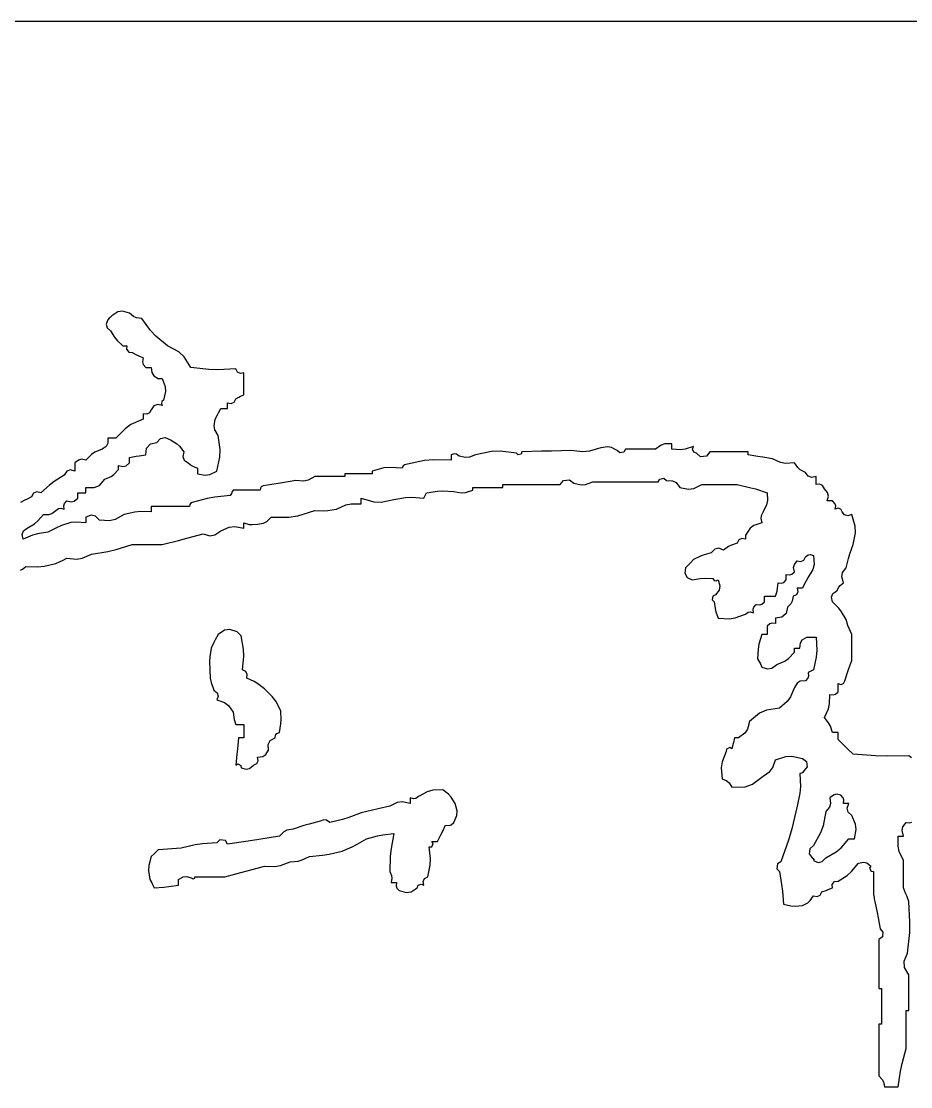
# Model space of a CAD drawing. Extents: x -737978 to 768813, y -372247 to 1140308.
# Drawn here: x -224307 to -223071, y -238915 to -237435 of the extents above; entities that cross this region are included whole.
import ezdxf

# ---------------------------------------------------------------- set-up
doc = ezdxf.new("R2010")
doc.units = 0
doc.header["$LTSCALE"] = 1000
doc.header["$MEASUREMENT"] = 0
doc.layers.get('0').update_dxf_attribs({"linetype": 'CONTINUOUS'})
doc.layers.add('PUB_TITLE', color=4, linetype='CONTINUOUS')

# ---------------------------------------------------------------- blocks, each defined once
blk = doc.blocks.new('黄履优')
for p, q in [((0.421258, 0.549186), (0.417589, 0.546783)), ((0.424204, 0.549639), (0.421258, 0.549186)), ((0.428425, 0.548451), (0.424204, 0.549639)), ((0.430845, 0.546232), (0.428425, 0.548451)), ((0.415089, 0.544283), (0.414139, 0.541703)), ((0.414139, 0.541703), (0.414704, 0.539445)), ((0.416089, 0.545283), (0.415089, 0.544283)), ((0.416589, 0.545783), (0.416089, 0.545283)), ((0.417589, 0.546783), (0.416589, 0.545783)), ((0.432657, 0.545426), (0.430845, 0.546232)), ((0.435926, 0.545116), (0.432657, 0.545426)), ((0.441301, 0.537653), (0.435926, 0.545116)), ((0.414704, 0.539445), (0.416756, 0.537615)), ((0.416756, 0.537615), (0.419296, 0.533615)), ((0.444585, 0.534196), (0.441301, 0.537653)), ((0.419296, 0.533615), (0.420839, 0.531728)), ((0.420839, 0.531728), (0.424257, 0.528446)), ((0.424257, 0.528446), (0.425258, 0.528446)), ((0.425258, 0.528446), (0.425758, 0.528446)), ((0.425758, 0.528446), (0.426758, 0.528446)), ((0.426758, 0.528446), (0.426507, 0.526326)), ((0.451763, 0.528446), (0.444585, 0.534196)), ((0.458597, 0.524721), (0.451763, 0.528446)), ((0.426507, 0.526326), (0.427968, 0.524499)), ((0.427968, 0.524499), (0.430092, 0.524279)), ((0.430092, 0.524279), (0.432759, 0.522945)), ((0.432759, 0.522945), (0.434093, 0.522278)), ((0.434093, 0.522278), (0.43676, 0.520945)), ((0.461801, 0.521706), (0.458597, 0.524721)), ((0.465933, 0.51511), (0.461801, 0.521706)), ((0.43676, 0.520945), (0.436369, 0.518549)), ((0.436369, 0.518549), (0.43683, 0.516938)), ((0.43683, 0.516938), (0.438427, 0.51511)), ((0.438427, 0.51511), (0.439761, 0.51511)), ((0.439761, 0.51511), (0.440427, 0.51511)), ((0.440427, 0.51511), (0.441761, 0.51511)), ((0.441761, 0.51511), (0.442044, 0.511977)), ((0.476864, 0.513816), (0.465933, 0.51511)), ((0.442044, 0.511977), (0.443237, 0.510069)), ((0.443237, 0.510069), (0.445929, 0.508442)), ((0.482449, 0.513646), (0.476864, 0.513816)), ((0.493439, 0.514277), (0.482449, 0.513646)), ((0.494455, 0.512284), (0.493439, 0.514277)), ((0.496236, 0.511393), (0.494455, 0.512284)), ((0.49844, 0.511776), (0.496236, 0.511393)), ((0.49844, 0.506442), (0.49844, 0.511776)), ((0.445929, 0.508442), (0.446929, 0.508442)), ((0.446929, 0.508442), (0.447429, 0.508442)), ((0.447429, 0.508442), (0.448429, 0.508442)), ((0.448429, 0.508442), (0.450174, 0.50339)), ((0.450174, 0.50339), (0.450365, 0.500336)), ((0.49844, 0.503774), (0.49844, 0.506442)), ((0.49844, 0.49844), (0.49844, 0.503774)), ((0.450365, 0.500336), (0.449263, 0.495106)), ((0.492423, 0.493947), (0.493439, 0.495939)), ((0.493439, 0.495939), (0.495377, 0.497056)), ((0.495377, 0.497056), (0.496384, 0.49756)), ((0.496384, 0.49756), (0.49844, 0.49844)), ((0.441761, 0.489271), (0.440675, 0.487316)), ((0.443385, 0.491612), (0.441761, 0.489271)), ((0.445667, 0.492467), (0.443385, 0.491612)), ((0.448429, 0.491772), (0.445667, 0.492467)), ((0.448203, 0.49423), (0.447906, 0.493043)), ((0.447906, 0.493043), (0.448429, 0.491772)), ((0.449263, 0.495106), (0.448203, 0.49423)), ((0.482937, 0.487437), (0.48427, 0.490105)), ((0.48427, 0.490105), (0.485937, 0.490105)), ((0.485937, 0.490105), (0.486771, 0.490105)), ((0.486771, 0.490105), (0.488438, 0.490105)), ((0.488438, 0.492105), (0.488438, 0.493439)), ((0.488438, 0.493439), (0.490641, 0.493056)), ((0.488438, 0.491438), (0.488438, 0.492105)), ((0.488438, 0.490105), (0.488438, 0.491438)), ((0.490641, 0.493056), (0.492423, 0.493947)), ((0.43676, 0.483437), (0.429314, 0.48015)), ((0.438976, 0.486467), (0.43676, 0.486771)), ((0.43676, 0.486771), (0.43676, 0.485437)), ((0.43676, 0.485437), (0.43676, 0.48477)), ((0.43676, 0.48477), (0.43676, 0.483437)), ((0.440675, 0.487316), (0.438976, 0.486467)), ((0.480304, 0.47943), (0.480936, 0.483437)), ((0.480936, 0.483437), (0.48227, 0.486104)), ((0.48227, 0.486104), (0.482937, 0.487437)), ((0.425727, 0.477639), (0.42009, 0.471767)), ((0.429314, 0.48015), (0.425727, 0.477639)), ((0.480706, 0.477019), (0.480304, 0.47943)), ((0.482603, 0.473434), (0.480706, 0.477019)), ((0.417089, 0.471767), (0.415089, 0.471767)), ((0.415089, 0.471767), (0.415128, 0.468786)), ((0.418089, 0.471767), (0.417089, 0.471767)), ((0.42009, 0.471767), (0.418089, 0.471767)), ((0.445095, 0.469267), (0.447472, 0.471698)), ((0.447472, 0.471698), (0.450301, 0.472264)), ((0.450301, 0.472264), (0.45343, 0.470934)), ((0.45343, 0.470934), (0.457214, 0.468524)), ((0.48385, 0.46485), (0.482603, 0.473434)), ((0.407289, 0.463316), (0.405116, 0.461867)), ((0.411755, 0.465099), (0.407289, 0.463316)), ((0.414163, 0.466857), (0.411755, 0.465099)), ((0.415128, 0.468786), (0.414163, 0.466857)), ((0.438427, 0.461765), (0.438872, 0.465755)), ((0.438872, 0.465755), (0.441185, 0.468357)), ((0.441185, 0.468357), (0.445095, 0.469267)), ((0.457214, 0.468524), (0.458972, 0.466942)), ((0.458972, 0.466942), (0.461765, 0.463432)), ((0.461765, 0.463432), (0.46107, 0.46067)), ((0.483672, 0.460227), (0.48385, 0.46485)), ((0.649952, 0.463721), (0.640137, 0.461765)), ((0.655219, 0.463897), (0.649952, 0.463721)), ((0.665142, 0.462599), (0.655219, 0.463897)), ((0.668476, 0.463432), (0.667999, 0.462143)), ((0.680476, 0.463841), (0.668476, 0.463432)), ((0.686478, 0.464007), (0.680476, 0.463841)), ((0.698483, 0.464266), (0.686478, 0.464007)), ((0.705808, 0.463506), (0.698483, 0.464266)), ((0.709751, 0.463865), (0.705808, 0.463506)), ((0.71682, 0.465933), (0.709751, 0.463865)), ((0.720836, 0.466497), (0.71682, 0.465933)), ((0.723206, 0.466102), (0.720836, 0.466497)), ((0.726822, 0.464266), (0.723206, 0.466102)), ((0.728307, 0.462885), (0.726822, 0.464266)), ((0.730866, 0.463311), (0.728307, 0.462885)), ((0.731823, 0.465099), (0.730866, 0.463311)), ((0.739158, 0.465099), (0.731823, 0.465099)), ((0.742825, 0.465099), (0.739158, 0.465099)), ((0.75016, 0.465099), (0.742825, 0.465099)), ((0.753588, 0.467556), (0.75016, 0.465099)), ((0.755946, 0.468342), (0.753588, 0.467556)), ((0.760162, 0.468433), (0.755946, 0.468342)), ((0.760162, 0.4671), (0.760162, 0.468433)), ((0.760162, 0.466433), (0.760162, 0.4671)), ((0.760162, 0.465099), (0.760162, 0.466433)), ((0.76553, 0.464792), (0.760162, 0.465099)), ((0.768372, 0.465147), (0.76553, 0.464792)), ((0.773499, 0.466766), (0.768372, 0.465147)), ((0.772844, 0.465095), (0.773499, 0.466766)), ((0.773538, 0.463358), (0.772844, 0.465095)), ((0.775166, 0.462599), (0.773538, 0.463358)), ((0.783501, 0.463432), (0.781331, 0.460879)), ((0.792836, 0.463432), (0.783501, 0.463432)), ((0.797504, 0.463432), (0.792836, 0.463432)), ((0.806839, 0.463432), (0.797504, 0.463432)), ((0.806839, 0.462766), (0.806839, 0.463432)), ((0.397216, 0.458501), (0.395084, 0.456764)), ((0.395084, 0.456764), (0.395084, 0.454764)), ((0.399055, 0.458961), (0.397216, 0.458501)), ((0.401753, 0.458431), (0.399055, 0.458961)), ((0.405116, 0.461867), (0.401753, 0.458431)), ((0.426294, 0.455028), (0.428425, 0.456764)), ((0.428425, 0.460098), (0.432426, 0.460765)), ((0.428425, 0.458765), (0.428425, 0.460098)), ((0.428425, 0.458098), (0.428425, 0.458765)), ((0.428425, 0.456764), (0.428425, 0.458098)), ((0.432426, 0.460765), (0.434426, 0.461099)), ((0.434426, 0.461099), (0.438427, 0.461765)), ((0.46107, 0.46067), (0.461925, 0.458388)), ((0.461925, 0.458388), (0.464266, 0.456764)), ((0.464266, 0.456764), (0.466426, 0.455164)), ((0.48177, 0.451763), (0.483672, 0.460227)), ((0.608937, 0.458188), (0.598461, 0.455931)), ((0.614421, 0.458702), (0.608937, 0.458188)), ((0.625134, 0.458431), (0.614421, 0.458702)), ((0.627073, 0.462359), (0.625134, 0.461765)), ((0.625134, 0.461765), (0.625134, 0.460432)), ((0.625134, 0.460432), (0.625134, 0.459765)), ((0.625134, 0.459765), (0.625134, 0.458431)), ((0.628493, 0.462122), (0.627073, 0.462359)), ((0.630135, 0.460932), (0.628493, 0.462122)), ((0.634046, 0.460027), (0.630135, 0.460932)), ((0.636429, 0.460226), (0.634046, 0.460027)), ((0.640137, 0.461765), (0.636429, 0.460226)), ((0.66617, 0.461686), (0.665142, 0.462599)), ((0.667999, 0.462143), (0.66617, 0.461686)), ((0.777798, 0.460526), (0.775166, 0.462599)), ((0.781331, 0.460879), (0.777798, 0.460526)), ((0.806839, 0.462432), (0.806839, 0.462766)), ((0.806839, 0.461765), (0.806839, 0.462432)), ((0.812834, 0.460729), (0.806839, 0.461765)), ((0.815835, 0.460229), (0.812834, 0.460729)), ((0.821842, 0.459265), (0.815835, 0.460229)), ((0.826715, 0.456875), (0.821842, 0.459265)), ((0.829771, 0.456302), (0.826715, 0.456875)), ((0.835178, 0.456764), (0.829771, 0.456302)), ((0.837164, 0.453828), (0.835178, 0.456764)), ((0.39004, 0.451603), (0.388416, 0.449263)), ((0.392322, 0.452459), (0.39004, 0.451603)), ((0.395084, 0.451763), (0.392322, 0.452459)), ((0.395084, 0.454764), (0.395084, 0.453764)), ((0.395084, 0.453764), (0.395084, 0.451763)), ((0.418897, 0.449701), (0.421757, 0.452597)), ((0.421757, 0.454097), (0.421757, 0.455097)), ((0.421757, 0.455097), (0.424455, 0.454568)), ((0.421757, 0.453597), (0.421757, 0.454097)), ((0.421757, 0.452597), (0.421757, 0.453597)), ((0.424455, 0.454568), (0.426294, 0.455028)), ((0.466426, 0.455164), (0.467625, 0.454479)), ((0.467625, 0.454479), (0.4701, 0.45343)), ((0.4701, 0.45343), (0.4701, 0.452097)), ((0.4701, 0.452097), (0.4701, 0.45143)), ((0.4701, 0.45143), (0.4701, 0.450096)), ((0.4701, 0.450096), (0.474751, 0.449319)), ((0.477523, 0.449715), (0.48177, 0.451763)), ((0.566788, 0.450096), (0.56012, 0.450096)), ((0.56012, 0.450096), (0.56012, 0.449429)), ((0.570122, 0.450096), (0.566788, 0.450096)), ((0.57679, 0.450096), (0.570122, 0.450096)), ((0.583911, 0.453643), (0.57679, 0.451763)), ((0.57679, 0.451763), (0.57679, 0.451096)), ((0.57679, 0.451096), (0.57679, 0.450763)), ((0.57679, 0.450763), (0.57679, 0.450096)), ((0.587784, 0.453995), (0.583911, 0.453643)), ((0.595127, 0.45343), (0.587784, 0.453995)), ((0.595878, 0.454919), (0.595127, 0.45343)), ((0.596822, 0.455627), (0.595878, 0.454919)), ((0.598461, 0.455931), (0.596822, 0.455627)), ((0.838673, 0.452508), (0.837164, 0.453828)), ((0.841847, 0.45093), (0.838673, 0.452508)), ((0.84347, 0.448589), (0.841847, 0.45093)), ((0.382435, 0.445372), (0.379568, 0.44318)), ((0.388416, 0.449263), (0.382435, 0.445372)), ((0.41001, 0.443), (0.413422, 0.446762)), ((0.413422, 0.446762), (0.417121, 0.448458)), ((0.417121, 0.448458), (0.418897, 0.449701)), ((0.474751, 0.449319), (0.477523, 0.449715)), ((0.518111, 0.443928), (0.510109, 0.442595)), ((0.522112, 0.444595), (0.518111, 0.443928)), ((0.530113, 0.445929), (0.522112, 0.444595)), ((0.534867, 0.445495), (0.530113, 0.445929)), ((0.537624, 0.446086), (0.534867, 0.445495)), ((0.541782, 0.448429), (0.537624, 0.446086)), ((0.549117, 0.448429), (0.541782, 0.448429)), ((0.552785, 0.448429), (0.549117, 0.448429)), ((0.56012, 0.448429), (0.552785, 0.448429)), ((0.56012, 0.449429), (0.56012, 0.449096)), ((0.56012, 0.449096), (0.56012, 0.448429)), ((0.656807, 0.442761), (0.656807, 0.443428)), ((0.656807, 0.443428), (0.67081, 0.443428)), ((0.67081, 0.443428), (0.677811, 0.443428)), ((0.677811, 0.443428), (0.691814, 0.443428)), ((0.691814, 0.443428), (0.693985, 0.445981)), ((0.693985, 0.445981), (0.697517, 0.446334)), ((0.697517, 0.446334), (0.70015, 0.444262)), ((0.70015, 0.444262), (0.704736, 0.443332)), ((0.704736, 0.443332), (0.707411, 0.443523)), ((0.707411, 0.443523), (0.711819, 0.445095)), ((0.711819, 0.445095), (0.727822, 0.445095)), ((0.727822, 0.445095), (0.735824, 0.445095)), ((0.735824, 0.445095), (0.751827, 0.445095)), ((0.751827, 0.445095), (0.752806, 0.446871)), ((0.752806, 0.446871), (0.755327, 0.447292)), ((0.755327, 0.447292), (0.756828, 0.445929)), ((0.756828, 0.445929), (0.760555, 0.445838)), ((0.760555, 0.445838), (0.762855, 0.444688)), ((0.762855, 0.444688), (0.765163, 0.441761)), ((0.773653, 0.441102), (0.7785, 0.443428)), ((0.7785, 0.443428), (0.787168, 0.443428)), ((0.787168, 0.443428), (0.791502, 0.443428)), ((0.791502, 0.443428), (0.800171, 0.443428)), ((0.800171, 0.443428), (0.807592, 0.441776)), ((0.845752, 0.447733), (0.84347, 0.448589)), ((0.848515, 0.448429), (0.845752, 0.447733)), ((0.848515, 0.446429), (0.848515, 0.448429)), ((0.848515, 0.445429), (0.848515, 0.446429)), ((0.848515, 0.443428), (0.848515, 0.445429)), ((0.85073, 0.443732), (0.848515, 0.443428)), ((0.852429, 0.442883), (0.85073, 0.443732)), ((0.369696, 0.438117), (0.368412, 0.435926)), ((0.371775, 0.439008), (0.369696, 0.438117)), ((0.374247, 0.438427), (0.371775, 0.439008)), ((0.379568, 0.44318), (0.374247, 0.438427)), ((0.396751, 0.437093), (0.396751, 0.438427)), ((0.396751, 0.438427), (0.398752, 0.438427)), ((0.396751, 0.436427), (0.396751, 0.437093)), ((0.398752, 0.438427), (0.399752, 0.438427)), ((0.399752, 0.438427), (0.401753, 0.438427)), ((0.401753, 0.440427), (0.401753, 0.441761)), ((0.401753, 0.441761), (0.406829, 0.441637)), ((0.401753, 0.439761), (0.401753, 0.440427)), ((0.401753, 0.438427), (0.401753, 0.439761)), ((0.406829, 0.441637), (0.41001, 0.443)), ((0.490772, 0.438094), (0.490105, 0.43676)), ((0.491105, 0.43876), (0.490772, 0.438094)), ((0.491772, 0.440094), (0.491105, 0.43876)), ((0.49844, 0.440094), (0.491772, 0.440094)), ((0.501774, 0.440094), (0.49844, 0.440094)), ((0.508442, 0.440094), (0.501774, 0.440094)), ((0.508603, 0.441285), (0.508442, 0.440094)), ((0.509071, 0.441988), (0.508603, 0.441285)), ((0.510109, 0.442595), (0.509071, 0.441988)), ((0.60913, 0.436427), (0.609464, 0.437093)), ((0.609464, 0.437093), (0.61013, 0.438427)), ((0.61013, 0.438427), (0.61674, 0.439369)), ((0.61674, 0.439369), (0.62013, 0.439539)), ((0.62013, 0.439539), (0.626801, 0.439261)), ((0.626801, 0.439261), (0.631389, 0.438342)), ((0.631389, 0.438342), (0.634059, 0.438532)), ((0.634059, 0.438532), (0.63847, 0.440094)), ((0.63847, 0.441094), (0.63847, 0.441761)), ((0.63847, 0.441761), (0.645805, 0.441761)), ((0.63847, 0.440761), (0.63847, 0.441094)), ((0.63847, 0.440094), (0.63847, 0.440761)), ((0.645805, 0.441761), (0.649472, 0.441761)), ((0.649472, 0.441761), (0.656807, 0.441761)), ((0.656807, 0.442428), (0.656807, 0.442761)), ((0.656807, 0.441761), (0.656807, 0.442428)), ((0.765163, 0.441761), (0.770434, 0.4407)), ((0.770434, 0.4407), (0.773653, 0.441102)), ((0.807592, 0.441776), (0.811276, 0.440771)), ((0.811276, 0.440771), (0.818508, 0.438427)), ((0.818508, 0.438427), (0.818731, 0.433659)), ((0.853516, 0.440928), (0.852429, 0.442883)), ((0.855457, 0.438544), (0.853516, 0.440928)), ((0.855931, 0.436407), (0.855457, 0.438544)), ((0.364411, 0.433926), (0.361744, 0.432592)), ((0.365745, 0.434593), (0.364411, 0.433926)), ((0.368412, 0.435926), (0.365745, 0.434593)), ((0.388178, 0.43052), (0.388636, 0.431893)), ((0.388416, 0.428425), (0.388178, 0.43052)), ((0.388636, 0.431893), (0.390083, 0.433426)), ((0.390083, 0.433426), (0.392781, 0.432897)), ((0.392781, 0.432897), (0.39462, 0.433356)), ((0.39462, 0.433356), (0.396751, 0.435093)), ((0.396751, 0.435093), (0.396751, 0.436427)), ((0.46526, 0.431283), (0.465099, 0.430092)), ((0.465729, 0.431986), (0.46526, 0.431283)), ((0.466766, 0.432592), (0.465729, 0.431986)), ((0.475951, 0.434952), (0.466766, 0.432592)), ((0.480671, 0.435795), (0.475951, 0.434952)), ((0.490105, 0.43676), (0.480671, 0.435795)), ((0.555119, 0.428425), (0.560709, 0.430984)), ((0.560709, 0.430984), (0.563974, 0.431709)), ((0.563974, 0.431709), (0.570122, 0.431759)), ((0.570122, 0.433759), (0.570122, 0.435093)), ((0.570122, 0.435093), (0.577815, 0.432866)), ((0.570122, 0.433093), (0.570122, 0.433759)), ((0.570122, 0.431759), (0.570122, 0.433093)), ((0.577815, 0.432866), (0.582275, 0.43268)), ((0.582275, 0.43268), (0.590126, 0.434259)), ((0.590126, 0.434259), (0.597349, 0.43558)), ((0.597349, 0.43558), (0.601151, 0.435752)), ((0.601151, 0.435752), (0.608463, 0.435093)), ((0.608463, 0.435093), (0.60913, 0.436427)), ((0.818165, 0.431016), (0.816008, 0.426758)), ((0.818731, 0.433659), (0.818165, 0.431016)), ((0.855183, 0.433426), (0.855931, 0.436407)), ((0.856516, 0.433426), (0.855183, 0.433426)), ((0.857183, 0.433426), (0.856516, 0.433426)), ((0.858517, 0.433426), (0.857183, 0.433426)), ((0.859964, 0.431893), (0.858517, 0.433426)), ((0.860422, 0.43052), (0.859964, 0.431893)), ((0.860184, 0.428425), (0.860422, 0.43052)), ((0.372453, 0.421199), (0.375914, 0.425091)), ((0.375914, 0.425091), (0.379077, 0.425089)), ((0.379077, 0.425089), (0.380886, 0.425692)), ((0.380886, 0.425692), (0.383415, 0.427591)), ((0.383415, 0.427591), (0.385057, 0.428782)), ((0.385057, 0.428782), (0.386477, 0.429018)), ((0.386477, 0.429018), (0.388416, 0.428425)), ((0.404891, 0.424732), (0.401753, 0.423424)), ((0.407694, 0.424171), (0.404891, 0.424732)), ((0.410088, 0.421757), (0.407694, 0.424171)), ((0.425091, 0.425091), (0.419704, 0.422128)), ((0.431632, 0.426549), (0.425091, 0.425091)), ((0.435061, 0.426891), (0.431632, 0.426549)), ((0.441761, 0.426758), (0.435061, 0.426891)), ((0.451096, 0.430092), (0.441761, 0.430092)), ((0.441761, 0.430092), (0.441761, 0.428758)), ((0.441761, 0.428758), (0.441761, 0.428091)), ((0.441761, 0.428091), (0.441761, 0.426758)), ((0.455764, 0.430092), (0.451096, 0.430092)), ((0.465099, 0.430092), (0.455764, 0.430092)), ((0.525908, 0.423471), (0.531485, 0.424342)), ((0.531485, 0.424342), (0.541782, 0.427591)), ((0.541782, 0.427591), (0.547125, 0.427431)), ((0.547125, 0.427431), (0.549838, 0.427601)), ((0.549838, 0.427601), (0.555119, 0.428425)), ((0.814845, 0.424334), (0.814644, 0.422725)), ((0.816008, 0.426758), (0.814845, 0.424334)), ((0.861855, 0.42908), (0.860184, 0.428425)), ((0.863593, 0.428385), (0.861855, 0.42908)), ((0.864351, 0.426758), (0.863593, 0.428385)), ((0.865872, 0.424866), (0.864351, 0.426758)), ((0.867895, 0.424288), (0.865872, 0.424866)), ((0.870186, 0.425091), (0.867895, 0.424288)), ((0.872347, 0.418074), (0.870186, 0.425091)), ((0.365912, 0.416756), (0.370363, 0.419458)), ((0.370363, 0.419458), (0.372453, 0.421199)), ((0.386749, 0.418423), (0.383366, 0.416858)), ((0.392533, 0.420159), (0.386749, 0.418423)), ((0.395729, 0.420514), (0.392533, 0.420159)), ((0.401753, 0.42009), (0.395729, 0.420514)), ((0.401753, 0.423424), (0.401753, 0.42209)), ((0.401753, 0.42209), (0.401753, 0.421423)), ((0.401753, 0.421423), (0.401753, 0.42009)), ((0.416222, 0.421355), (0.410088, 0.421757)), ((0.419704, 0.422128), (0.416222, 0.421355)), ((0.48427, 0.415089), (0.48947, 0.41744)), ((0.48947, 0.41744), (0.492836, 0.417836)), ((0.492836, 0.417836), (0.49844, 0.416756)), ((0.49844, 0.418756), (0.49844, 0.42009)), ((0.49844, 0.42009), (0.501646, 0.419115)), ((0.49844, 0.418089), (0.49844, 0.418756)), ((0.49844, 0.416756), (0.49844, 0.418089)), ((0.501646, 0.419115), (0.50344, 0.418936)), ((0.50344, 0.418936), (0.506775, 0.419256)), ((0.506775, 0.419256), (0.51046, 0.419819)), ((0.51046, 0.419819), (0.512449, 0.420814)), ((0.512449, 0.420814), (0.51511, 0.423424)), ((0.51511, 0.423424), (0.525908, 0.423471)), ((0.810433, 0.4185), (0.808026, 0.416695)), ((0.815174, 0.42009), (0.810433, 0.4185)), ((0.814644, 0.422725), (0.815174, 0.42009)), ((0.872535, 0.413938), (0.872347, 0.418074)), ((0.362715, 0.41285), (0.363571, 0.415132)), ((0.363411, 0.410088), (0.362715, 0.41285)), ((0.369136, 0.412541), (0.363411, 0.410088)), ((0.363571, 0.415132), (0.365912, 0.416756)), ((0.372244, 0.413404), (0.369136, 0.412541)), ((0.378414, 0.414255), (0.372244, 0.413404)), ((0.381696, 0.416023), (0.378414, 0.414255)), ((0.383366, 0.416858), (0.381696, 0.416023)), ((0.463455, 0.410672), (0.473434, 0.413422)), ((0.473434, 0.413422), (0.477645, 0.412197)), ((0.477645, 0.412197), (0.480622, 0.412655)), ((0.480622, 0.412655), (0.48427, 0.415089)), ((0.808026, 0.416695), (0.805172, 0.412588)), ((0.805172, 0.412588), (0.805172, 0.411588)), ((0.805172, 0.411588), (0.805172, 0.411088)), ((0.805172, 0.411088), (0.805172, 0.410088)), ((0.871019, 0.406754), (0.872535, 0.413938)), ((0.420287, 0.403695), (0.430092, 0.406754)), ((0.430092, 0.406754), (0.437427, 0.406754)), ((0.437427, 0.406754), (0.441094, 0.406754)), ((0.441094, 0.406754), (0.448429, 0.406754)), ((0.448429, 0.406754), (0.458453, 0.409338)), ((0.458453, 0.409338), (0.463455, 0.410672)), ((0.788962, 0.404511), (0.786475, 0.403958)), ((0.791836, 0.40342), (0.788962, 0.404511)), ((0.794888, 0.40556), (0.791836, 0.40342)), ((0.796628, 0.40643), (0.794888, 0.40556)), ((0.800171, 0.407587), (0.796628, 0.40643)), ((0.801187, 0.409579), (0.800171, 0.407587)), ((0.802968, 0.41047), (0.801187, 0.409579)), ((0.805172, 0.410088), (0.802968, 0.41047)), ((0.869104, 0.401165), (0.871019, 0.406754)), ((0.387416, 0.397085), (0.390083, 0.398418)), ((0.390083, 0.398418), (0.396134, 0.397781)), ((0.396134, 0.397781), (0.39957, 0.398354)), ((0.39957, 0.398354), (0.405087, 0.400919)), ((0.405087, 0.400919), (0.415233, 0.402515)), ((0.415233, 0.402515), (0.420287, 0.403695)), ((0.777667, 0.399631), (0.773499, 0.397585)), ((0.779869, 0.400478), (0.777667, 0.399631)), ((0.784334, 0.401753), (0.779869, 0.400478)), ((0.786475, 0.403958), (0.784334, 0.401753)), ((0.84083, 0.39726), (0.841847, 0.399252)), ((0.841847, 0.399252), (0.843488, 0.400442)), ((0.843488, 0.400442), (0.844908, 0.400679)), ((0.844908, 0.400679), (0.846848, 0.400085)), ((0.846848, 0.400085), (0.847247, 0.394601)), ((0.866852, 0.392584), (0.868267, 0.39832)), ((0.868267, 0.39832), (0.869104, 0.401165)), ((0.361752, 0.39105), (0.362972, 0.391747)), ((0.362972, 0.391747), (0.365078, 0.393417)), ((0.365078, 0.393417), (0.37244, 0.393194)), ((0.37244, 0.393194), (0.376214, 0.393537)), ((0.376214, 0.393537), (0.383415, 0.395084)), ((0.383415, 0.395084), (0.386082, 0.396418)), ((0.386082, 0.396418), (0.387416, 0.397085)), ((0.768498, 0.392584), (0.768218, 0.389163)), ((0.770498, 0.394584), (0.768498, 0.392584)), ((0.771498, 0.395585), (0.770498, 0.394584)), ((0.773499, 0.397585), (0.771498, 0.395585)), ((0.834649, 0.392781), (0.835109, 0.39462)), ((0.835178, 0.390083), (0.834649, 0.392781)), ((0.835109, 0.39462), (0.836845, 0.396751)), ((0.836845, 0.396751), (0.839049, 0.396369)), ((0.839049, 0.396369), (0.84083, 0.39726)), ((0.846447, 0.3914), (0.843514, 0.386749)), ((0.847247, 0.394601), (0.846447, 0.3914)), ((0.864639, 0.389584), (0.866852, 0.392584)), ((0.768218, 0.389163), (0.769613, 0.386652)), ((0.769613, 0.386652), (0.772665, 0.385082)), ((0.772665, 0.385082), (0.777578, 0.386075)), ((0.777578, 0.386075), (0.780167, 0.386247)), ((0.780167, 0.386247), (0.785168, 0.385916)), ((0.785168, 0.385916), (0.786043, 0.384856)), ((0.786043, 0.384856), (0.787231, 0.384559)), ((0.787231, 0.384559), (0.788502, 0.385082)), ((0.788502, 0.385082), (0.789517, 0.381496)), ((0.828644, 0.383635), (0.830177, 0.385082)), ((0.830177, 0.387083), (0.830177, 0.388416)), ((0.830177, 0.388416), (0.832273, 0.388178)), ((0.830177, 0.386416), (0.830177, 0.387083)), ((0.830177, 0.385082), (0.830177, 0.386416)), ((0.832273, 0.388178), (0.833645, 0.388636)), ((0.833645, 0.388636), (0.835178, 0.390083)), ((0.843514, 0.386749), (0.842066, 0.384142)), ((0.864169, 0.387002), (0.864639, 0.389584)), ((0.865185, 0.383415), (0.864169, 0.387002)), ((0.789048, 0.378913), (0.786835, 0.375914)), ((0.789517, 0.381496), (0.789048, 0.378913)), ((0.823509, 0.37508), (0.824565, 0.378312)), ((0.824565, 0.378312), (0.824908, 0.380026)), ((0.824908, 0.380026), (0.825176, 0.383415)), ((0.825176, 0.383415), (0.827271, 0.383177)), ((0.827271, 0.383177), (0.828644, 0.383635)), ((0.838179, 0.380081), (0.836845, 0.380081)), ((0.836845, 0.380081), (0.837228, 0.377878)), ((0.838846, 0.380081), (0.838179, 0.380081)), ((0.84018, 0.380081), (0.838846, 0.380081)), ((0.841397, 0.382804), (0.84018, 0.380081)), ((0.842066, 0.384142), (0.841397, 0.382804)), ((0.858677, 0.37679), (0.861017, 0.378414)), ((0.861017, 0.378414), (0.862236, 0.380716)), ((0.862236, 0.380716), (0.863141, 0.381802)), ((0.863141, 0.381802), (0.865185, 0.383415)), ((0.785312, 0.375159), (0.784886, 0.373029)), ((0.784886, 0.373029), (0.786001, 0.371746)), ((0.786835, 0.375914), (0.785312, 0.375159)), ((0.786001, 0.371746), (0.786584, 0.367663)), ((0.815308, 0.370299), (0.816841, 0.371746)), ((0.816841, 0.373747), (0.816841, 0.37508)), ((0.816841, 0.37508), (0.819508, 0.37508)), ((0.816841, 0.37308), (0.816841, 0.373747)), ((0.816841, 0.371746), (0.816841, 0.37308)), ((0.819508, 0.37508), (0.820842, 0.37508)), ((0.820842, 0.37508), (0.823509, 0.37508)), ((0.83383, 0.372143), (0.833052, 0.370587)), ((0.834345, 0.37508), (0.83383, 0.372143)), ((0.836337, 0.376096), (0.834345, 0.37508)), ((0.837228, 0.377878), (0.836337, 0.376096)), ((0.857821, 0.374508), (0.858677, 0.37679)), ((0.858517, 0.371746), (0.857821, 0.374508)), ((0.862283, 0.367782), (0.858517, 0.371746)), ((0.786584, 0.367663), (0.787095, 0.36562)), ((0.787095, 0.36562), (0.788502, 0.361744)), ((0.805172, 0.364244), (0.806814, 0.365435)), ((0.806814, 0.365435), (0.808234, 0.365672)), ((0.808234, 0.365672), (0.810173, 0.365078)), ((0.809935, 0.367173), (0.810393, 0.368546)), ((0.810173, 0.365078), (0.809935, 0.367173)), ((0.810393, 0.368546), (0.81184, 0.370079)), ((0.81184, 0.370079), (0.813935, 0.369841)), ((0.813935, 0.369841), (0.815308, 0.370299)), ((0.831011, 0.368412), (0.830027, 0.36452)), ((0.833052, 0.370587), (0.831011, 0.368412)), ((0.863986, 0.365568), (0.862283, 0.367782)), ((0.866852, 0.36091), (0.863986, 0.365568)), ((0.788502, 0.361744), (0.795233, 0.361343)), ((0.795233, 0.361343), (0.798855, 0.361886)), ((0.798855, 0.361886), (0.805172, 0.364244)), ((0.821414, 0.358648), (0.820042, 0.35819)), ((0.823509, 0.35841), (0.821414, 0.358648)), ((0.82749, 0.362265), (0.823509, 0.361744)), ((0.823509, 0.361744), (0.823509, 0.36041)), ((0.823509, 0.36041), (0.823509, 0.359744)), ((0.823509, 0.359744), (0.823509, 0.35841)), ((0.830027, 0.36452), (0.82749, 0.362265)), ((0.867907, 0.357154), (0.866852, 0.36091)), ((0.486574, 0.354284), (0.482603, 0.351742)), ((0.489748, 0.354737), (0.486574, 0.354284)), ((0.494272, 0.353409), (0.489748, 0.354737)), ((0.495272, 0.352409), (0.494272, 0.353409)), ((0.495773, 0.351909), (0.495272, 0.352409)), ((0.820042, 0.35819), (0.818508, 0.356743)), ((0.818508, 0.356743), (0.818508, 0.354742)), ((0.818508, 0.354742), (0.818508, 0.353742)), ((0.818508, 0.353742), (0.818508, 0.351742)), ((0.868582, 0.355299), (0.867907, 0.357154)), ((0.870186, 0.351742), (0.868582, 0.355299)), ((0.480103, 0.346741), (0.478436, 0.343407)), ((0.480936, 0.348408), (0.480103, 0.346741)), ((0.482603, 0.351742), (0.480936, 0.348408)), ((0.496773, 0.350908), (0.495773, 0.351909)), ((0.498233, 0.342695), (0.496773, 0.350908)), ((0.813454, 0.345906), (0.81294, 0.342817)), ((0.815174, 0.351742), (0.813454, 0.345906)), ((0.816508, 0.351742), (0.815174, 0.351742)), ((0.817175, 0.351742), (0.816508, 0.351742)), ((0.818508, 0.351742), (0.817175, 0.351742)), ((0.838512, 0.343407), (0.838795, 0.346539)), ((0.838795, 0.346539), (0.839988, 0.348448)), ((0.839988, 0.348448), (0.84268, 0.350075)), ((0.84268, 0.350075), (0.845014, 0.350075)), ((0.845014, 0.350075), (0.846181, 0.350075)), ((0.846181, 0.350075), (0.848515, 0.350075)), ((0.848515, 0.350075), (0.848822, 0.342051)), ((0.870186, 0.345407), (0.870186, 0.351742)), ((0.478436, 0.343407), (0.477548, 0.338136)), ((0.498406, 0.338374), (0.498233, 0.342695)), ((0.81294, 0.342817), (0.812674, 0.336739)), ((0.831567, 0.337066), (0.835178, 0.340906)), ((0.835178, 0.342406), (0.835178, 0.343407)), ((0.835178, 0.343407), (0.836512, 0.343407)), ((0.835178, 0.341906), (0.835178, 0.342406)), ((0.835178, 0.340906), (0.835178, 0.341906)), ((0.836512, 0.343407), (0.837179, 0.343407)), ((0.837179, 0.343407), (0.838512, 0.343407)), ((0.848822, 0.342051), (0.848478, 0.337933)), ((0.870186, 0.34224), (0.870186, 0.345407)), ((0.870186, 0.335905), (0.870186, 0.34224)), ((0.477548, 0.338136), (0.477378, 0.335411)), ((0.477378, 0.335411), (0.477602, 0.330071)), ((0.497606, 0.330071), (0.498406, 0.338374)), ((0.812674, 0.336739), (0.813818, 0.334817)), ((0.813818, 0.334817), (0.814323, 0.333806)), ((0.814323, 0.333806), (0.815174, 0.331738)), ((0.821343, 0.331192), (0.824343, 0.333405)), ((0.824343, 0.333405), (0.829209, 0.335433)), ((0.829209, 0.335433), (0.831567, 0.337066)), ((0.848478, 0.337933), (0.846848, 0.330071)), ((0.868519, 0.330904), (0.870186, 0.335905)), ((0.477602, 0.330071), (0.477837, 0.324976)), ((0.499599, 0.329054), (0.497606, 0.330071)), ((0.500489, 0.327273), (0.499599, 0.329054)), ((0.500107, 0.325069), (0.500489, 0.327273)), ((0.815174, 0.331738), (0.818761, 0.330722)), ((0.818761, 0.330722), (0.821343, 0.331192)), ((0.843752, 0.326308), (0.843294, 0.324936)), ((0.844847, 0.32907), (0.843514, 0.328404)), ((0.843514, 0.328404), (0.843752, 0.326308)), ((0.845514, 0.329404), (0.844847, 0.32907)), ((0.846848, 0.330071), (0.845514, 0.329404)), ((0.866018, 0.323402), (0.867685, 0.328404)), ((0.867685, 0.328404), (0.868519, 0.330904)), ((0.477837, 0.324976), (0.47836, 0.322361)), ((0.47836, 0.322361), (0.480103, 0.317568)), ((0.504695, 0.322868), (0.500107, 0.325069)), ((0.50691, 0.321505), (0.504695, 0.322868)), ((0.510943, 0.318401), (0.50691, 0.321505)), ((0.836805, 0.321927), (0.835178, 0.319235)), ((0.838714, 0.32312), (0.836805, 0.321927)), ((0.841847, 0.323402), (0.838714, 0.32312)), ((0.843294, 0.324936), (0.841847, 0.323402)), ((0.861851, 0.319735), (0.861851, 0.321735)), ((0.861851, 0.321735), (0.863522, 0.32108)), ((0.861851, 0.318735), (0.861851, 0.319735)), ((0.863522, 0.32108), (0.86526, 0.321775)), ((0.86526, 0.321775), (0.866018, 0.323402)), ((0.480103, 0.317568), (0.481994, 0.316047)), ((0.482572, 0.314024), (0.48177, 0.311733)), ((0.481994, 0.316047), (0.482572, 0.314024)), ((0.515766, 0.313797), (0.510943, 0.318401)), ((0.517875, 0.310985), (0.515766, 0.313797)), ((0.83281, 0.313503), (0.830765, 0.310714)), ((0.835178, 0.319235), (0.83281, 0.313503)), ((0.856643, 0.309248), (0.85685, 0.315067)), ((0.85685, 0.315067), (0.858945, 0.314829)), ((0.858945, 0.314829), (0.860318, 0.315287)), ((0.860318, 0.315287), (0.861851, 0.316734)), ((0.861851, 0.316734), (0.861851, 0.318735)), ((0.48177, 0.311733), (0.486511, 0.310143)), ((0.486511, 0.310143), (0.488918, 0.308339)), ((0.488918, 0.308339), (0.491772, 0.304232)), ((0.520945, 0.305065), (0.517875, 0.310985)), ((0.82601, 0.306732), (0.818052, 0.305473)), ((0.830765, 0.310714), (0.82601, 0.306732)), ((0.855925, 0.306198), (0.856643, 0.309248)), ((0.491772, 0.304232), (0.492216, 0.30119)), ((0.492216, 0.30119), (0.492553, 0.299674)), ((0.521169, 0.299725), (0.520945, 0.305065)), ((0.813854, 0.303565), (0.807673, 0.298397)), ((0.818052, 0.305473), (0.813854, 0.303565)), ((0.853516, 0.300898), (0.855925, 0.306198)), ((0.856084, 0.297603), (0.853516, 0.300898)), ((0.492553, 0.299674), (0.493439, 0.29673)), ((0.493439, 0.29673), (0.495439, 0.29673)), ((0.495439, 0.29673), (0.496439, 0.29673)), ((0.496439, 0.29673), (0.49844, 0.29673)), ((0.49844, 0.29673), (0.49844, 0.293396)), ((0.49844, 0.293396), (0.49844, 0.291729)), ((0.520111, 0.291729), (0.520999, 0.297)), ((0.520999, 0.297), (0.521169, 0.299725)), ((0.806378, 0.293766), (0.804781, 0.291371)), ((0.807673, 0.298397), (0.806378, 0.293766)), ((0.857137, 0.295672), (0.856084, 0.297603)), ((0.858517, 0.291729), (0.857137, 0.295672)), ((0.495106, 0.288395), (0.494439, 0.281727)), ((0.496439, 0.288395), (0.495106, 0.288395)), ((0.497106, 0.288395), (0.496439, 0.288395)), ((0.49844, 0.288395), (0.497106, 0.288395)), ((0.49844, 0.291729), (0.49844, 0.288395)), ((0.514558, 0.286825), (0.517611, 0.288395)), ((0.517611, 0.288395), (0.517647, 0.290062)), ((0.517647, 0.290062), (0.518521, 0.291228)), ((0.518521, 0.291228), (0.520111, 0.291729)), ((0.798504, 0.288395), (0.797837, 0.285728)), ((0.799504, 0.288395), (0.798504, 0.288395)), ((0.800004, 0.288395), (0.799504, 0.288395)), ((0.801004, 0.288395), (0.800004, 0.288395)), ((0.804781, 0.291371), (0.801004, 0.288395)), ((0.85985, 0.291729), (0.858517, 0.291729)), ((0.860517, 0.291729), (0.85985, 0.291729)), ((0.861851, 0.291729), (0.860517, 0.291729)), ((0.861851, 0.290062), (0.861851, 0.291729)), ((0.861851, 0.289228), (0.861851, 0.290062)), ((0.861851, 0.287561), (0.861851, 0.289228)), ((0.865518, 0.283894), (0.861851, 0.287561)), ((0.494439, 0.281727), (0.494106, 0.278393)), ((0.511816, 0.278202), (0.513443, 0.280893)), ((0.513163, 0.284315), (0.514558, 0.286825)), ((0.513443, 0.280893), (0.513163, 0.284315)), ((0.793662, 0.281542), (0.793503, 0.28006)), ((0.795555, 0.282489), (0.793662, 0.281542)), ((0.796837, 0.281727), (0.795555, 0.282489)), ((0.797504, 0.284394), (0.796837, 0.281727)), ((0.797837, 0.285728), (0.797504, 0.284394)), ((0.867352, 0.28206), (0.865518, 0.283894)), ((0.871019, 0.278393), (0.867352, 0.28206)), ((0.494106, 0.278393), (0.493439, 0.271725)), ((0.506229, 0.272811), (0.507079, 0.27451)), ((0.506775, 0.276726), (0.509908, 0.277009)), ((0.507079, 0.27451), (0.506775, 0.276726)), ((0.509908, 0.277009), (0.511816, 0.278202)), ((0.793503, 0.28006), (0.790957, 0.273816)), ((0.82192, 0.270317), (0.823509, 0.275059)), ((0.823509, 0.275059), (0.829875, 0.277072)), ((0.829875, 0.277072), (0.833645, 0.27726)), ((0.833645, 0.27726), (0.84018, 0.275892)), ((0.84018, 0.275892), (0.842509, 0.273972)), ((0.842509, 0.273972), (0.842864, 0.270776)), ((0.88466, 0.277441), (0.871019, 0.278393)), ((0.891523, 0.277273), (0.88466, 0.277441)), ((0.905193, 0.277559), (0.891523, 0.277273)), ((0.906678, 0.276178), (0.905193, 0.277559)), ((0.493439, 0.271725), (0.49472, 0.272487)), ((0.49472, 0.272487), (0.496613, 0.27154)), ((0.496613, 0.27154), (0.496773, 0.270058)), ((0.496773, 0.270058), (0.499754, 0.269309)), ((0.499754, 0.269309), (0.501891, 0.269784)), ((0.501891, 0.269784), (0.504274, 0.271725)), ((0.504274, 0.271725), (0.506229, 0.272811)), ((0.790957, 0.273816), (0.790401, 0.270105)), ((0.790401, 0.270105), (0.791002, 0.26339)), ((0.816008, 0.265057), (0.820115, 0.26791)), ((0.820115, 0.26791), (0.82192, 0.270317)), ((0.840406, 0.267353), (0.839704, 0.266884)), ((0.841013, 0.268391), (0.840406, 0.267353)), ((0.842864, 0.270776), (0.841013, 0.268391)), ((0.791002, 0.26339), (0.793827, 0.262178)), ((0.793827, 0.262178), (0.795207, 0.260995)), ((0.795207, 0.260995), (0.796837, 0.258389)), ((0.809552, 0.260133), (0.816008, 0.265057)), ((0.839704, 0.266884), (0.838512, 0.266724)), ((0.838512, 0.266724), (0.838819, 0.2587)), ((0.610609, 0.255515), (0.605129, 0.252554)), ((0.613911, 0.256432), (0.610609, 0.255515)), ((0.620133, 0.256722), (0.613911, 0.256432)), ((0.623642, 0.253928), (0.620133, 0.256722)), ((0.796837, 0.258389), (0.804955, 0.258534)), ((0.804955, 0.258534), (0.809552, 0.260133)), ((0.838476, 0.254581), (0.836845, 0.246719)), ((0.838819, 0.2587), (0.838476, 0.254581)), ((0.592163, 0.248926), (0.587626, 0.246719)), ((0.595171, 0.249327), (0.592163, 0.248926)), ((0.600128, 0.248386), (0.595171, 0.249327)), ((0.602067, 0.251127), (0.600128, 0.25172)), ((0.600128, 0.25172), (0.600128, 0.250387)), ((0.600128, 0.250387), (0.600128, 0.24972)), ((0.600128, 0.24972), (0.600128, 0.248386)), ((0.603487, 0.251364), (0.602067, 0.251127)), ((0.605129, 0.252554), (0.603487, 0.251364)), ((0.625225, 0.25217), (0.623642, 0.253928)), ((0.627634, 0.248386), (0.625225, 0.25217)), ((0.628808, 0.243856), (0.627634, 0.248386)), ((0.857325, 0.248272), (0.856644, 0.246002)), ((0.858981, 0.253457), (0.85685, 0.25172)), ((0.85685, 0.25172), (0.857325, 0.248272)), ((0.86082, 0.253917), (0.858981, 0.253457)), ((0.863518, 0.253387), (0.86082, 0.253917)), ((0.864965, 0.251854), (0.863518, 0.253387)), ((0.865423, 0.250482), (0.864965, 0.251854)), ((0.865185, 0.248386), (0.865423, 0.250482)), ((0.866518, 0.248386), (0.865185, 0.248386)), ((0.867185, 0.248386), (0.866518, 0.248386)), ((0.868519, 0.248386), (0.867185, 0.248386)), ((0.867427, 0.245513), (0.868519, 0.248386)), ((0.570122, 0.242552), (0.562605, 0.239768)), ((0.577122, 0.244224), (0.570122, 0.242552)), ((0.580623, 0.245058), (0.577122, 0.244224)), ((0.587626, 0.246719), (0.580623, 0.245058)), ((0.628606, 0.241034), (0.628808, 0.243856)), ((0.836845, 0.246719), (0.833648, 0.23284)), ((0.854349, 0.243385), (0.852753, 0.234672)), ((0.856644, 0.246002), (0.854349, 0.243385)), ((0.86798, 0.243025), (0.867427, 0.245513)), ((0.870186, 0.240885), (0.86798, 0.243025)), ((0.535051, 0.234752), (0.528446, 0.23255)), ((0.538391, 0.235754), (0.535051, 0.234752)), ((0.545116, 0.237551), (0.538391, 0.235754)), ((0.547354, 0.238293), (0.545116, 0.237551)), ((0.549011, 0.238056), (0.547354, 0.238293)), ((0.550951, 0.236717), (0.549011, 0.238056)), ((0.558744, 0.238593), (0.550951, 0.236717)), ((0.562605, 0.239768), (0.558744, 0.238593)), ((0.619799, 0.231049), (0.6218, 0.23505)), ((0.6218, 0.23505), (0.623895, 0.234812)), ((0.623895, 0.234812), (0.625267, 0.23527)), ((0.625267, 0.23527), (0.626801, 0.236717)), ((0.626801, 0.236717), (0.628606, 0.241034)), ((0.872537, 0.235685), (0.870186, 0.240885)), ((0.872933, 0.232319), (0.872537, 0.235685)), ((0.901532, 0.233964), (0.903526, 0.236717)), ((0.903526, 0.236717), (0.905622, 0.236479)), ((0.905622, 0.236479), (0.906994, 0.236937)), ((0.520111, 0.228382), (0.507447, 0.226347)), ((0.522772, 0.230992), (0.520111, 0.228382)), ((0.524761, 0.231987), (0.522772, 0.230992)), ((0.528446, 0.23255), (0.524761, 0.231987)), ((0.573456, 0.226715), (0.580033, 0.228441)), ((0.580033, 0.228441), (0.583391, 0.229113)), ((0.583391, 0.229113), (0.590126, 0.230049)), ((0.590126, 0.230049), (0.588422, 0.220816)), ((0.616798, 0.225048), (0.618799, 0.229049)), ((0.618799, 0.229049), (0.619799, 0.231049)), ((0.833648, 0.23284), (0.831634, 0.225959)), ((0.851172, 0.230279), (0.846848, 0.222548)), ((0.852753, 0.234672), (0.851172, 0.230279)), ((0.871853, 0.226715), (0.872933, 0.232319)), ((0.898575, 0.222235), (0.898525, 0.228382)), ((0.898525, 0.228382), (0.899859, 0.228382)), ((0.899859, 0.228382), (0.900526, 0.228382)), ((0.900526, 0.228382), (0.901859, 0.228382)), ((0.901077, 0.231691), (0.901532, 0.233964)), ((0.901859, 0.228382), (0.901077, 0.231691)), ((0.468614, 0.222979), (0.460098, 0.220881)), ((0.473017, 0.223656), (0.468614, 0.222979)), ((0.48177, 0.224215), (0.473017, 0.223656)), ((0.483642, 0.226143), (0.48177, 0.224215)), ((0.487098, 0.225711), (0.483642, 0.226143)), ((0.488438, 0.223381), (0.487098, 0.225711)), ((0.501112, 0.225347), (0.488438, 0.223381)), ((0.507447, 0.226347), (0.501112, 0.225347)), ((0.558453, 0.219214), (0.564628, 0.221837)), ((0.564628, 0.221837), (0.567652, 0.223349)), ((0.567652, 0.223349), (0.573456, 0.226715)), ((0.611797, 0.221714), (0.61328, 0.221873)), ((0.612457, 0.214401), (0.611797, 0.221714)), ((0.61328, 0.221873), (0.614226, 0.223766)), ((0.614226, 0.223766), (0.613464, 0.225048)), ((0.613464, 0.225048), (0.614798, 0.225048)), ((0.614798, 0.225048), (0.615465, 0.225048)), ((0.615465, 0.225048), (0.616798, 0.225048)), ((0.831634, 0.225959), (0.826843, 0.212545)), ((0.846848, 0.222548), (0.844518, 0.220627)), ((0.863775, 0.221111), (0.868519, 0.226715)), ((0.868519, 0.226715), (0.869853, 0.226715)), ((0.869853, 0.226715), (0.870519, 0.226715)), ((0.870519, 0.226715), (0.871853, 0.226715)), ((0.899301, 0.218969), (0.898575, 0.222235)), ((0.441761, 0.215879), (0.440159, 0.210432)), ((0.443428, 0.217546), (0.441761, 0.215879)), ((0.444262, 0.21838), (0.443428, 0.217546)), ((0.445929, 0.220047), (0.444262, 0.21838)), ((0.451595, 0.220407), (0.445929, 0.220047)), ((0.454429, 0.220574), (0.451595, 0.220407)), ((0.460098, 0.220881), (0.454429, 0.220574)), ((0.534067, 0.21379), (0.538448, 0.215879)), ((0.538448, 0.215879), (0.546529, 0.216593)), ((0.546529, 0.216593), (0.550577, 0.217268)), ((0.550577, 0.217268), (0.558453, 0.219214)), ((0.587916, 0.216095), (0.587626, 0.206711)), ((0.588422, 0.220816), (0.587916, 0.216095)), ((0.844518, 0.220627), (0.844163, 0.217431)), ((0.844163, 0.217431), (0.846014, 0.215046)), ((0.854349, 0.215046), (0.860759, 0.218628)), ((0.860759, 0.218628), (0.863775, 0.221111)), ((0.901859, 0.213379), (0.899301, 0.218969)), ((0.440159, 0.210432), (0.439975, 0.207307)), ((0.501287, 0.207329), (0.510943, 0.210045)), ((0.510943, 0.210045), (0.51735, 0.209782)), ((0.51735, 0.209782), (0.520764, 0.210321)), ((0.520764, 0.210321), (0.526779, 0.212545)), ((0.526779, 0.212545), (0.531603, 0.213087)), ((0.531603, 0.213087), (0.534067, 0.21379)), ((0.610964, 0.203377), (0.612284, 0.2106)), ((0.612284, 0.2106), (0.612457, 0.214401)), ((0.824775, 0.211414), (0.824341, 0.208376)), ((0.826843, 0.212545), (0.824775, 0.211414)), ((0.846014, 0.215046), (0.846666, 0.214684)), ((0.846666, 0.214684), (0.846949, 0.214118)), ((0.846949, 0.214118), (0.846848, 0.213379)), ((0.846848, 0.213379), (0.849721, 0.212287)), ((0.849721, 0.212287), (0.852209, 0.21284)), ((0.852209, 0.21284), (0.854349, 0.215046)), ((0.870137, 0.206612), (0.874353, 0.211712)), ((0.874353, 0.211712), (0.877356, 0.212371)), ((0.877356, 0.212371), (0.879414, 0.211913)), ((0.879414, 0.211913), (0.881855, 0.210045)), ((0.881855, 0.210045), (0.881093, 0.208763)), ((0.881093, 0.208763), (0.88204, 0.20687)), ((0.901859, 0.206711), (0.901859, 0.213379)), ((0.439975, 0.207307), (0.440928, 0.20171)), ((0.458431, 0.20171), (0.461319, 0.20341)), ((0.461319, 0.20341), (0.4636, 0.203638)), ((0.4636, 0.203638), (0.466766, 0.202543)), ((0.466766, 0.202543), (0.467409, 0.202165)), ((0.467409, 0.202165), (0.46835, 0.202636)), ((0.46835, 0.202636), (0.468433, 0.203377)), ((0.468433, 0.203377), (0.475768, 0.203377)), ((0.475768, 0.203377), (0.479436, 0.203377)), ((0.479436, 0.203377), (0.486771, 0.203377)), ((0.486771, 0.203377), (0.496453, 0.205995)), ((0.496453, 0.205995), (0.501287, 0.207329)), ((0.587626, 0.206711), (0.588789, 0.204287)), ((0.58899, 0.202678), (0.588459, 0.200043)), ((0.588789, 0.204287), (0.58899, 0.202678)), ((0.608081, 0.200579), (0.608971, 0.202361)), ((0.608971, 0.202361), (0.610964, 0.203377)), ((0.824341, 0.208376), (0.82601, 0.206711)), ((0.82601, 0.206711), (0.827358, 0.19876)), ((0.861851, 0.200876), (0.867499, 0.204325)), ((0.867499, 0.204325), (0.870137, 0.206612)), ((0.88204, 0.20687), (0.883522, 0.206711)), ((0.883522, 0.206711), (0.883522, 0.201043)), ((0.901859, 0.203377), (0.901859, 0.206711)), ((0.901859, 0.196709), (0.901859, 0.203377)), ((0.440928, 0.20171), (0.442044, 0.199772)), ((0.442044, 0.199772), (0.442548, 0.198765)), ((0.442548, 0.198765), (0.443428, 0.196709)), ((0.443428, 0.196709), (0.449448, 0.197182)), ((0.449448, 0.197182), (0.452455, 0.197516)), ((0.452455, 0.197516), (0.458431, 0.198376)), ((0.458431, 0.200376), (0.458431, 0.20171)), ((0.458431, 0.199709), (0.458431, 0.200376)), ((0.458431, 0.198376), (0.458431, 0.199709)), ((0.588459, 0.200043), (0.589793, 0.200043)), ((0.589793, 0.200043), (0.590459, 0.200043)), ((0.590459, 0.200043), (0.591793, 0.200043)), ((0.591793, 0.200043), (0.591555, 0.197948)), ((0.591555, 0.197948), (0.592013, 0.196575)), ((0.592013, 0.196575), (0.59346, 0.195042)), ((0.600648, 0.194275), (0.604296, 0.196709)), ((0.604296, 0.196709), (0.605055, 0.198336)), ((0.605055, 0.198336), (0.606792, 0.199031)), ((0.606792, 0.199031), (0.608463, 0.198376)), ((0.608463, 0.198376), (0.608081, 0.200579)), ((0.827358, 0.19876), (0.82786, 0.194744)), ((0.854558, 0.195087), (0.855897, 0.195589)), ((0.855897, 0.195589), (0.858517, 0.196709)), ((0.858266, 0.198829), (0.859727, 0.200656)), ((0.858517, 0.196709), (0.858266, 0.198829)), ((0.859727, 0.200656), (0.861851, 0.200876)), ((0.883522, 0.201043), (0.883522, 0.198209)), ((0.883522, 0.198209), (0.883522, 0.192541)), ((0.903193, 0.193375), (0.901859, 0.196709)), ((0.59346, 0.195042), (0.597671, 0.193817)), ((0.597671, 0.193817), (0.600648, 0.194275)), ((0.82786, 0.194744), (0.82851, 0.186707)), ((0.844728, 0.188867), (0.846848, 0.191708)), ((0.846848, 0.191708), (0.849051, 0.191325)), ((0.849051, 0.191325), (0.850833, 0.192216)), ((0.850833, 0.192216), (0.851849, 0.194208)), ((0.851849, 0.194208), (0.854558, 0.195087)), ((0.883522, 0.192541), (0.883856, 0.190874)), ((0.883856, 0.190874), (0.884022, 0.190041)), ((0.884022, 0.190041), (0.884356, 0.188374)), ((0.90386, 0.191708), (0.903193, 0.193375)), ((0.905193, 0.188374), (0.90386, 0.191708)), ((0.82851, 0.186707), (0.833062, 0.185619)), ((0.833062, 0.185619), (0.83552, 0.185444)), ((0.83552, 0.185444), (0.84018, 0.185873)), ((0.84018, 0.185873), (0.843276, 0.187597)), ((0.843276, 0.187597), (0.844728, 0.188867)), ((0.884356, 0.188374), (0.885689, 0.181705)), ((0.905827, 0.175716), (0.905193, 0.188374)), ((0.885689, 0.181705), (0.886356, 0.178371)), ((0.886356, 0.178371), (0.88769, 0.171703)), ((0.88769, 0.171703), (0.889333, 0.169576)), ((0.889333, 0.169576), (0.888973, 0.166692)), ((0.905658, 0.169307), (0.905827, 0.175716)), ((0.888973, 0.166692), (0.886856, 0.165035)), ((0.886856, 0.165035), (0.886856, 0.153033)), ((0.90436, 0.1567), (0.905658, 0.169307)), ((0.902223, 0.151801), (0.90436, 0.1567)), ((0.886856, 0.153033), (0.886856, 0.147031)), ((0.902463, 0.147959), (0.902223, 0.151801)), ((0.886856, 0.147031), (0.886856, 0.135029)), ((0.905193, 0.143364), (0.902463, 0.147959)), ((0.905193, 0.134695), (0.905193, 0.143364)), ((0.886856, 0.135029), (0.887523, 0.135029)), ((0.887523, 0.135029), (0.887856, 0.135029)), ((0.887856, 0.135029), (0.888523, 0.135029)), ((0.888523, 0.135029), (0.888523, 0.12636)), ((0.905193, 0.130361), (0.905193, 0.134695)), ((0.888523, 0.12636), (0.888523, 0.122026)), ((0.905193, 0.121693), (0.905193, 0.130361)), ((0.888523, 0.122026), (0.888523, 0.113358)), ((0.903526, 0.112357), (0.903526, 0.121693)), ((0.903526, 0.121693), (0.904193, 0.121693)), ((0.904193, 0.121693), (0.904527, 0.121693)), ((0.904527, 0.121693), (0.905193, 0.121693)), ((0.887523, 0.113358), (0.886856, 0.113358)), ((0.886856, 0.113358), (0.886856, 0.100688)), ((0.887856, 0.113358), (0.887523, 0.113358)), ((0.888523, 0.113358), (0.887856, 0.113358)), ((0.903526, 0.10769), (0.903526, 0.112357)), ((0.903526, 0.098354), (0.903526, 0.10769)), ((0.886856, 0.100688), (0.886856, 0.094353)), ((0.900974, 0.089155), (0.903526, 0.098354)), ((0.886856, 0.094353), (0.886856, 0.081684)), ((0.899967, 0.084454), (0.900974, 0.089155)), ((0.886856, 0.081684), (0.888852, 0.079468)), ((0.888852, 0.079468), (0.889615, 0.077942)), ((0.898525, 0.075016), (0.899967, 0.084454)), ((0.889615, 0.077942), (0.89019, 0.075016)), ((0.89019, 0.075016), (0.893524, 0.075016)), ((0.893524, 0.075016), (0.895191, 0.075016)), ((0.895191, 0.075016), (0.898525, 0.075016))]:
    blk.add_line(p, q)
blk = doc.blocks.new('TQ1')
at = {"layer": 'PUB_TITLE'}
blk.add_line((-49854.76, -404654.76), (-43854.76, -404654.76), dxfattribs=at)
at = {"xscale": 1056, "yscale": 1056, "zscale": 1056}
blk.add_blockref('黄履优', (-45670.41, -405422.44), dxfattribs=at)

msp = doc.modelspace()

# ---------------------------------------------------------------- block references
at = {"xscale": 2.15028113370122, "yscale": 2.15028113370122, "zscale": 2.15028113370122}
msp.add_blockref('TQ1', (-126925.1, 632686.5), dxfattribs=at)

doc.saveas('drawing.dxf')
